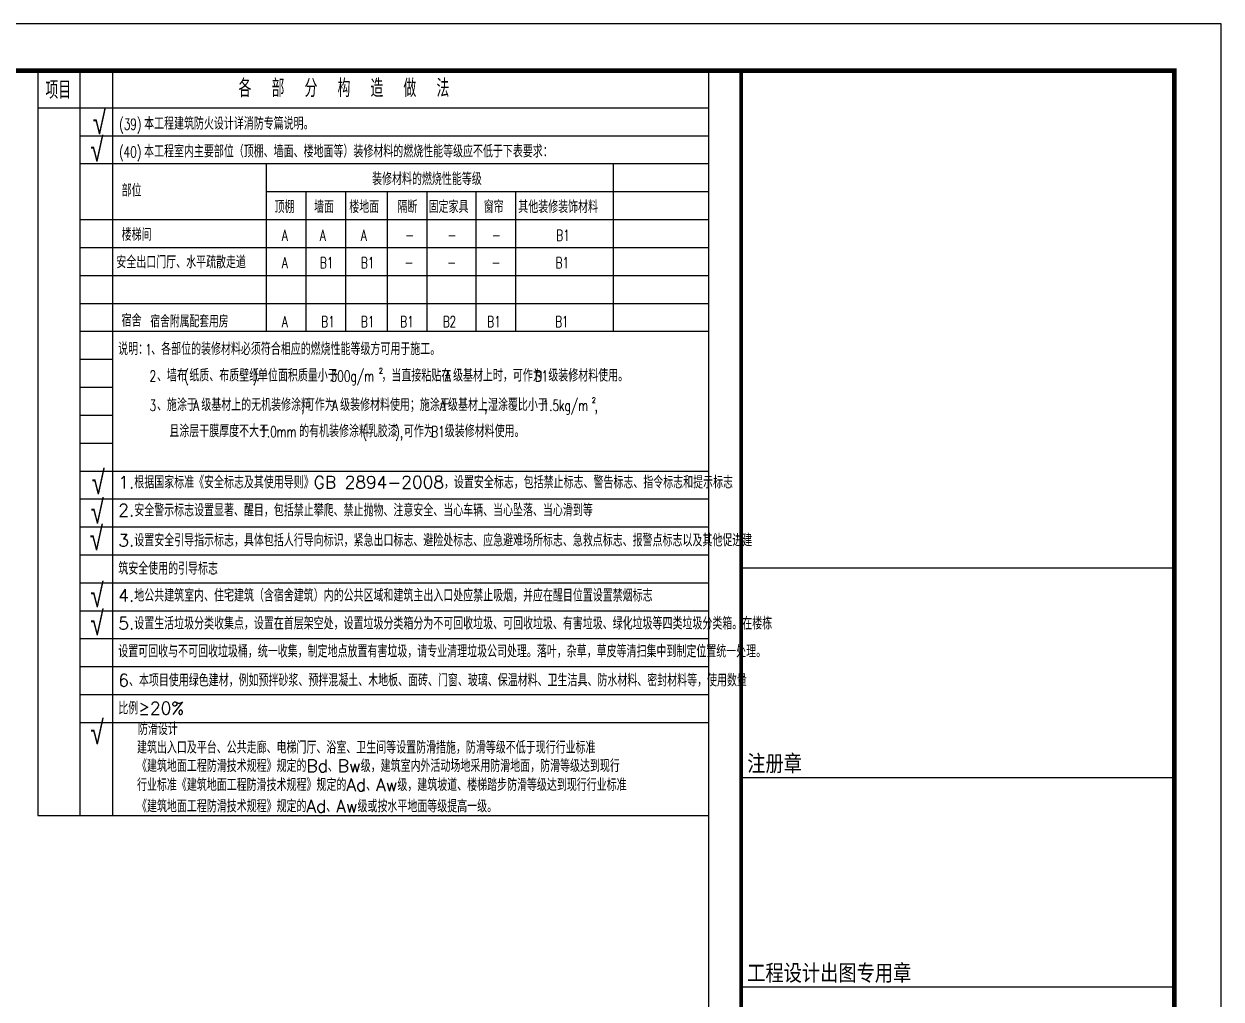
# Model space of a CAD drawing. Extents: x -1041549 to 749950, y -354245 to 17554.
# Drawn here: x -249476 to -223776, y -209737 to -188798 of the extents above; entities that cross this region are included whole.
import ezdxf

# ---------------------------------------------------------------- set-up
doc = ezdxf.new("R2010")
doc.units = 0
doc.header["$LTSCALE"] = 1000
doc.header["$MEASUREMENT"] = 0
doc.layers.add('14', color=1, linetype='Continuous')
doc.layers.add('PUB_TITLE', color=4, linetype='Continuous')
doc.styles.add('_TCH_DIM', font='SIMPLEX', dxfattribs={"bigfont": 'GBCBIG'})
doc.styles.add('天正', font='SIMPLEX', dxfattribs={"width": 0.8, "bigfont": 'HZTXT'})
doc.styles.add('宋体', font='')
doc.styles.get('宋体').set_extended_font_data('宋体')

# ---------------------------------------------------------------- blocks, each defined once
blk = doc.blocks.new('A$Cd685cae3')
at = {"layer": '14'}
for p, q in [((14750, 40619), (14750, 619)), ((14750, 40619), (24050, 40619)), ((14750, 29939), (24050, 29939)), ((14750, 25439), (24050, 25439)), ((14750, 20939), (24050, 20939))]:
    blk.add_line(p, q, dxfattribs=at)
at = {"layer": '14', "style": '宋体', "width": 0.82}
for s, p in [('注册章', (14877, 25568)), ('工程设计出图专用章', (14877, 21068))]:
    blk.add_text(s, height=350, dxfattribs=at).set_placement(p)

msp = doc.modelspace()

# ---------------------------------------------------------------- linework, layer by layer
at = {"layer": 'PUB_TITLE'}
for p, q in [((-234776.4, -229797.8), (-234776.4, -189797.8)), ((-248276.4, -190597.8), (-234776.4, -190597.8)), ((-248276.4, -191197.8), (-234776.4, -191197.8)), ((-248276.4, -191797.8), (-234776.4, -191797.8)), ((-244276.7, -191797.8), (-244276.7, -195397.8)), ((-244276.7, -192397.8), (-234776.4, -192397.8)), ((-243426.4, -192397.8), (-243426.4, -195397.8)), ((-242576.3, -192397.8), (-242576.3, -195397.8)), ((-241676.6, -192397.8), (-241676.6, -195397.8)), ((-240826.1, -192397.8), (-240826.1, -195397.8)), ((-239776, -192397.8), (-239776, -195397.8)), ((-238926.3, -192397.8), (-238926.3, -195397.8)), ((-248276.4, -192997.8), (-234776.4, -192997.8)), ((-248276.4, -193597.8), (-234776.4, -193597.8)), ((-248276.4, -194197.8), (-234776.4, -194197.8)), ((-248276.4, -194797.8), (-234776.4, -194797.8)), ((-248276.4, -195397.8), (-234776.4, -195397.8)), ((-248276.4, -195997.8), (-247576.4, -195997.8)), ((-248276.4, -196597.8), (-247576.4, -196597.8)), ((-248276.4, -197197.8), (-247576.4, -197197.8)), ((-248276.4, -197797.8), (-247576.4, -197797.8)), ((-248276.4, -198397.8), (-234776.4, -198397.8)), ((-248276.4, -198397.8), (-234776.4, -198397.8)), ((-248276.4, -198997.8), (-234776.4, -198997.8)), ((-248276.4, -199597.8), (-234776.4, -199597.8)), ((-248276.4, -200197.8), (-234776.4, -200197.8)), ((-248276.4, -200797.8), (-234776.4, -200797.8)), ((-248276.4, -201397.8), (-234776.4, -201397.8)), ((-248276.4, -201997.8), (-234776.4, -201997.8)), ((-248276.4, -202597.8), (-234776.4, -202597.8)), ((-248276.4, -203197.8), (-234776.4, -203197.8)), ((-248276.4, -203797.8), (-234776.4, -203797.8)), ((-249176.4, -205797.8), (-234776.4, -205797.8))]:
    msp.add_line(p, q, dxfattribs=at)
msp.add_lwpolyline([(-283176.4, -230797.8), (-223776.4, -230797.8), (-223776.4, -188797.8), (-283176.4, -188797.8)], close=True, dxfattribs=at)
at = {"layer": 'PUB_TITLE', "const_width": 100}
msp.add_lwpolyline([(-280676.4, -229797.8), (-224776.4, -229797.8), (-224776.4, -189797.8), (-280676.4, -189797.8)], close=True, dxfattribs=at)
at = {"layer": 'PUB_TITLE'}
for points in [[(-249176.4, -189797.8), (-249176.4, -205797.8)], [(-248276.4, -189797.8), (-248276.4, -205797.8)], [(-247576.4, -189844.1), (-247576.4, -205797.8)], [(-249176.4, -190597.8), (-234776.4, -190597.8)], [(-248926.4, -190597.8), (-234776.4, -190597.8)], [(-248526, -190597.8), (-234776.4, -190597.8)], [(-236826.2, -191797.8), (-236826.2, -195397.8)]]:
    msp.add_lwpolyline(points, dxfattribs=at)
at = {"layer": 'PUB_TITLE', "const_width": 80}
for points in [[(-234076.5, -229797.8), (-234076.5, -189797.8)], [(-234076.5, -189916.3), (-234076.5, -229797.8)]]:
    msp.add_lwpolyline(points, dxfattribs=at)

# ---------------------------------------------------------------- block references
at = {"color": 2}
msp.add_blockref('A$Cd685cae3', (-248826.1, -230416.7), dxfattribs=at)

# ---------------------------------------------------------------- texts
at = {"layer": 'PUB_TITLE', "style": '_TCH_DIM'}
for s, height, p in [('项目', 382.08, (-249014.7, -190407.6)), ('各', 382.1, (-244869, -190369.3)), ('部', 382.1, (-244160.8, -190369.3)), ('分', 382.1, (-243452.5, -190369.3)), ('构', 382.1, (-242744.3, -190369.3)), ('造', 382.1, (-242036.1, -190369.3)), ('做', 382.1, (-241327.9, -190369.3)), ('法', 382.1, (-240619.7, -190369.3)), ('本工程建筑防火设计详消防专篇说明。', 267.457, (-246896, -191069.3)), ('本工程室内主要部位（顶棚、墙面、楼地面等）装修材料的燃烧性能等级应不低于下表要求：', 267.457, (-246896.8, -191666.1)), ('装修材料的燃烧性能等级', 267.457, (-242001.7, -192259.6)), ('部位', 267.46, (-247378.6, -192504.4)), ('顶棚', 267.46, (-244097.6, -192858.5)), ('墙面', 267.46, (-243248.1, -192858.5)), ('楼地面', 267.46, (-242492.5, -192858.5)), ('隔断', 267.46, (-241458.1, -192858.5)), ('固定家具', 267.46, (-240788.4, -192858.5)), ('窗帘', 267.46, (-239605, -192858.5)), ('其他装修装饰材料', 267.46, (-238863.9, -192858.5)), ('楼梯间', 267.46, (-247378.6, -193455.8)), ('安全出口门厅、水平疏散走道', 267.457, (-247492.1, -194045)), ('宿舍', 267.46, (-247378.6, -195300.6)), ('宿舍附属配套用房', 262.35, (-246762.4, -195314.3)), ('说明：', 267.46, (-247455.2, -195908.7)), ('、各部位的装修材料必须符合相应的燃烧性能等级方可用于施工。', 267.457, (-246744.4, -195908.7)), ('、墙布', 267.46, (-246620.6, -196477.7)), ('纸质、布质壁纸', 267.46, (-245925.6, -196477.7)), ('单位面积质量小于', 267.46, (-244451.8, -196477.7)), ('，当直接粘贴在', 267.46, (-241800.9, -196477.7)), ('级基材上时，可作为', 267.46, (-240263.8, -196477.7)), ('级装修材料使用。', 267.46, (-238218.4, -196477.7)), ('、施涂于', 267.46, (-246620.6, -197108.7)), ('级基材上的无机装修涂料', 267.457, (-245667.5, -197108.7)), ('可作为', 267.46, (-243446.6, -197108.7)), ('级装修材料使用；施涂于', 267.457, (-242688.3, -197108.7)), ('级基材上', 267.46, (-240372.4, -197108.7)), ('湿涂覆比小于', 267.46, (-239514.4, -197108.7)), ('且涂层干膜厚度不大于', 267.46, (-246354.3, -197672.6)), ('的有机装修涂料', 267.46, (-243567.6, -197672.6)), ('乳胶漆', 267.46, (-242093.8, -197672.6)), ('可作为', 267.46, (-241319.6, -197672.6)), ('级装修材料使用。', 267.46, (-240442.4, -197672.6)), ('1.根据国家标准《安全标志及其使用导则》GB 2894-2008，设置安全标志，包括禁止标志、警告标志、指令标志和提示标志', 267.457, (-247450.9, -198773.3)), ('2.安全警示标志设置显著、醒目，包括禁止攀爬、禁止抛物、注意安全、当心车辆、当心坠落、当心滑到等', 267.457, (-247450.9, -199373.3)), ('3.设置安全引导指示标志，具体包括人行导向标识，紧急出口标志、避险处标志、应急避难场所标志、急救点标志、报警点标志以及其他促进建', 267.457, (-247450.9, -200018.3)), ('筑安全使用的引导标志', 267.46, (-247450.9, -200624.9)), ('4.地公共建筑室内、住宅建筑（含宿舍建筑）内的公共区域和建筑主出入口处应禁止吸烟，并应在醒目位置设置禁烟标志', 267.457, (-247450.9, -201202.5)), ('5.设置生活垃圾分类收集点，设置在首层架空处，设置垃圾分类箱分为不可回收垃圾、可回收垃圾、有害垃圾、绿化垃圾等四类垃圾分类箱。在楼栋', 267.457, (-247450.9, -201802.5)), ('设置可回收与不可回收垃圾桶，统一收集，制定地点放置有害垃圾，请专业清理垃圾公司处理。落叶，杂草，草皮等清扫集中到制定位置统一处理。', 267.457, (-247450.9, -202402.5)), ('6、本项目使用绿色建材，例如预拌砂浆、预拌混凝土、木地板、面砖、门窗、玻璃、保温材料、卫生洁具、防水材料、密封材料等，使用数量', 267.457, (-247450.9, -203024.7)), ('比例≥20%%%', 267.46, (-247450.9, -203624.7)), ('防滑设计', 267.46, (-247028.4, -204069.8, -1958.9)), ('建筑出入口及平台、公共走廊、电梯门厅、浴室、卫生间等设置防滑措施，防滑等级不低于现行行业标准', 267.457, (-247048.9, -204467.2, -1958.9)), ('《建筑地面工程防滑技术规程》规定的Bd、Bw级，建筑室内外活动场地采用防滑地面，防滑等级达到现行', 267.457, (-247048.9, -204861.9, -1958.9)), ('行业标准《建筑地面工程防滑技术规程》规定的Ad、Aw级，建筑坡道、楼梯踏步防滑等级达到现行行业标准', 267.457, (-247048.9, -205270.5, -1958.9)), ('《建筑地面工程防滑技术规程》规定的Ad、Aw级或按水平地面等级提高一级。', 267.457, (-247048.9, -205728.6, -1958.9))]:
    msp.add_text(s, height=height, dxfattribs=at).set_placement(p)
at = {"layer": 'PUB_TITLE'}
for s, height, style, width, p in [('√', 495.2, '天正', 0.8, (-247997.5, -191160.2)), ('(39)', 235.7, '_TCH_DIM', 0.705882, (-247434.8, -191069.3)), ('√', 495.2, '天正', 0.8, (-248052.9, -191748.3)), ('(40)', 235.7, '_TCH_DIM', 0.705882, (-247435.5, -191666.1)), ('A', 235.7, '_TCH_DIM', 0.705882, (-243938.6, -193455.8)), ('A', 235.7, '_TCH_DIM', 0.705882, (-243121.5, -193455.8)), ('A', 235.7, '_TCH_DIM', 0.705882, (-242240.4, -193455.8)), ('B1', 235.7, '_TCH_DIM', 0.705882, (-238049, -193455.8)), ('-', 250.4, '_TCH_DIM', 0.705882, (-241293.7, -193455.8)), ('-', 250.4, '_TCH_DIM', 0.705882, (-240383.2, -193455.8)), ('-', 250.4, '_TCH_DIM', 0.705882, (-239430.8, -193455.8)), ('A', 235.7, '_TCH_DIM', 0.705882, (-243938.6, -194045)), ('B1', 235.7, '_TCH_DIM', 0.705882, (-243121.5, -194045)), ('B1', 235.7, '_TCH_DIM', 0.705882, (-242240.4, -194045)), ('-', 250.4, '_TCH_DIM', 0.705882, (-241306.2, -194045)), ('-', 250.4, '_TCH_DIM', 0.705882, (-240395.7, -194045)), ('-', 250.4, '_TCH_DIM', 0.705882, (-239443.3, -194045)), ('B1', 235.7, '_TCH_DIM', 0.705882, (-238061.5, -194045)), ('A', 235.7, '_TCH_DIM', 0.705882, (-243938.6, -195306.7)), ('B1', 235.7, '_TCH_DIM', 0.705882, (-243096.9, -195308.2)), ('B1', 235.7, '_TCH_DIM', 0.705882, (-242240.4, -195308.2)), ('B1', 235.7, '_TCH_DIM', 0.705882, (-241397.2, -195308.2)), ('B2', 235.7, '_TCH_DIM', 0.705882, (-240486.7, -195308.2)), ('B1', 235.7, '_TCH_DIM', 0.705882, (-239534.3, -195308.2)), ('B1', 235.7, '_TCH_DIM', 0.705882, (-238075, -195308.2)), ('1', 235.7, '_TCH_DIM', 0.705882, (-246871.2, -195908.7)), ('2', 235.7, '_TCH_DIM', 0.705882, (-246779, -196477.7)), ('(', 235.7, '_TCH_DIM', 0.705882, (-246036.5, -196477.7)), (')', 235.7, '_TCH_DIM', 0.705882, (-244562.7, -196477.7)), ('300g/m', 235.7, '_TCH_DIM', 0.705882, (-242894.3, -196477.7)), ('2', 117.8, '_TCH_DIM', 0.705882, (-241856.4, -196304.4)), ('A', 235.7, '_TCH_DIM', 0.705882, (-240438.1, -196477.7)), ('B1', 235.7, '_TCH_DIM', 0.705882, (-238511.6, -196477.7)), ('1.5kg/m', 235.7, '_TCH_DIM', 0.705882, (-238346.2, -197108.7)), ('2', 117.8, '_TCH_DIM', 0.705882, (-237284.6, -196935.3)), ('3', 235.7, '_TCH_DIM', 0.705882, (-246779, -197108.7)), ('A', 235.7, '_TCH_DIM', 0.705882, (-245841.8, -197108.7)), (',', 235.7, '_TCH_DIM', 0.705882, (-243525.9, -197108.7)), ('A', 235.7, '_TCH_DIM', 0.705882, (-242862.6, -197108.7)), ('A', 235.7, '_TCH_DIM', 0.705882, (-240546.6, -197108.7)), (',', 235.7, '_TCH_DIM', 0.705882, (-239593.6, -197108.7)), (',', 235.7, '_TCH_DIM', 0.705882, (-237229.1, -197108.7)), ('1.0mm', 235.7, '_TCH_DIM', 0.705882, (-244407.4, -197672.6)), ('(', 235.7, '_TCH_DIM', 0.705882, (-242204.7, -197672.6)), ('),', 235.7, '_TCH_DIM', 0.705882, (-241509.7, -197672.6)), ('B1', 235.7, '_TCH_DIM', 0.705882, (-240735.5, -197672.6)), ('√', 495.2, '天正', 0.8, (-248023.2, -198894.7)), ('√', 495.2, '天正', 0.8, (-248042.4, -199522.3)), ('√', 495.2, '天正', 0.8, (-248061.5, -200096.2)), ('√', 495.2, '天正', 0.8, (-248046.2, -201318.7)), ('√', 495.2, '天正', 0.8, (-248046.2, -201918.9)), ('√', 495.2, '天正', 0.8, (-248046.2, -204265.1))]:
    msp.add_text(s, height=height, dxfattribs=dict(at, style=style, width=width)).set_placement(p)

doc.saveas('drawing.dxf')
